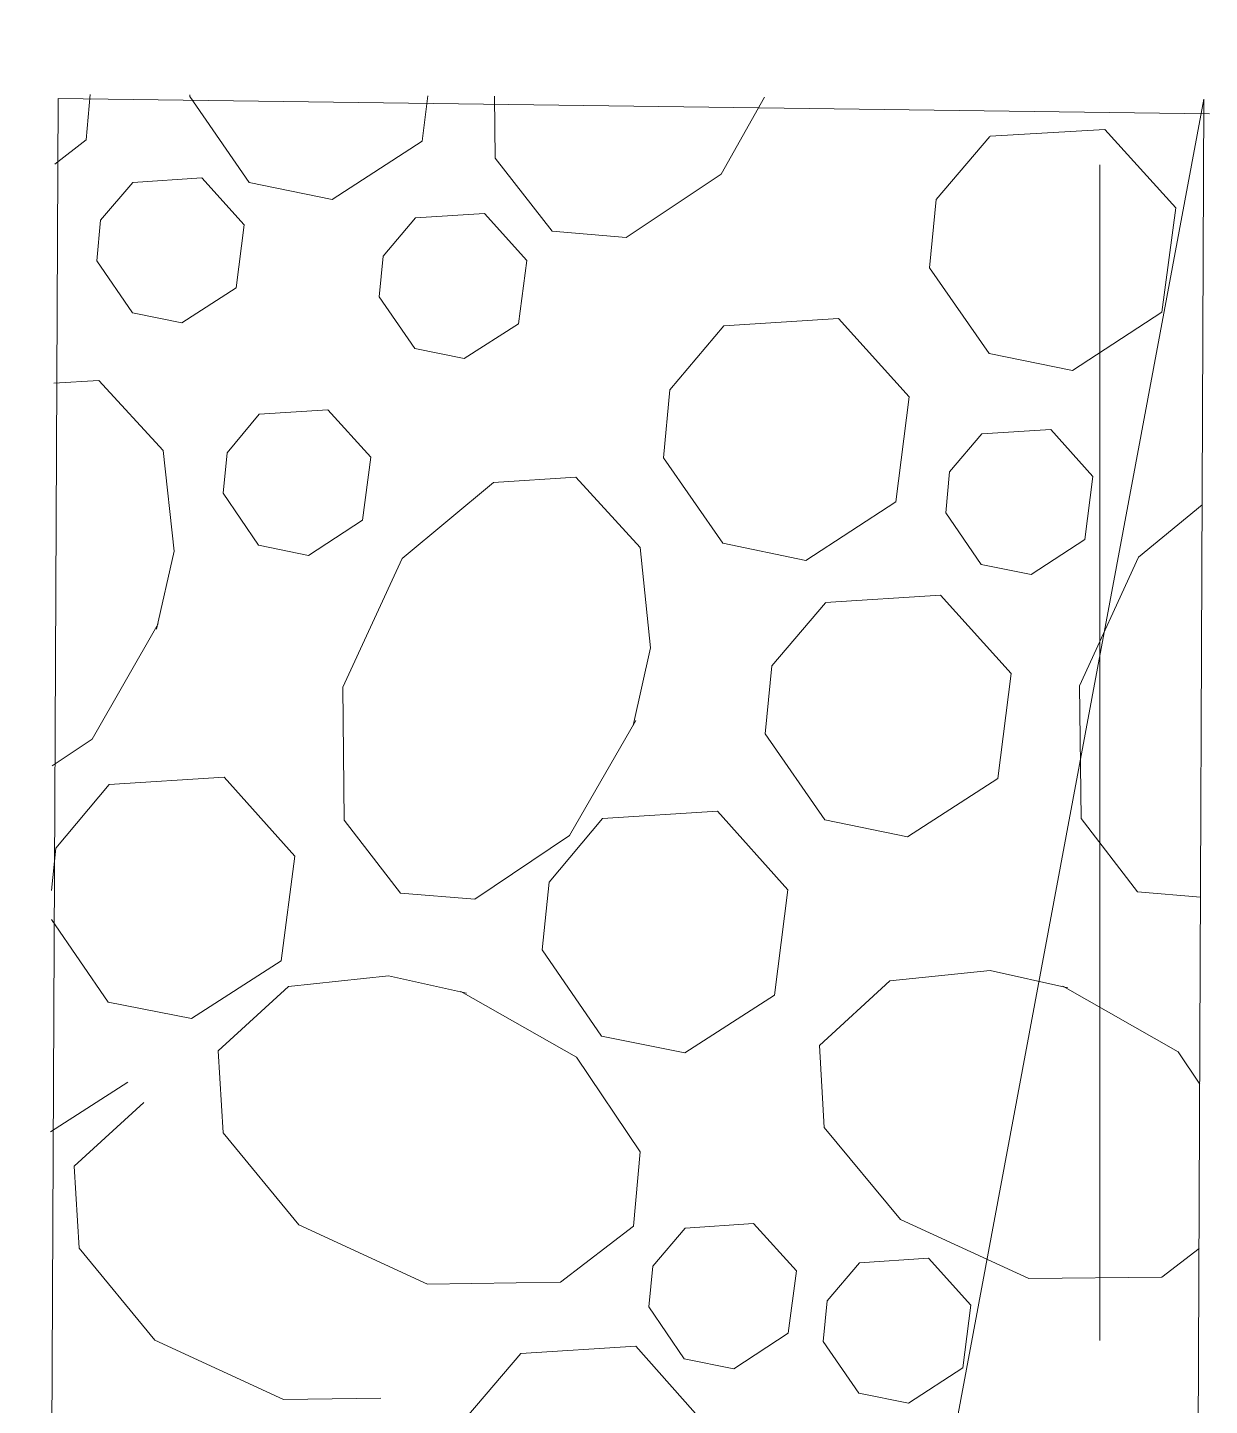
# Model space of a CAD drawing. Extents: x 33353 to 37237, y 80141 to 82571.
# Drawn here: x 36372.61 to 36386.94, y 82150.69 to 82167.39 of the extents above; entities that cross this region are included whole.
import ezdxf

# ---------------------------------------------------------------- set-up
doc = ezdxf.new("R2010")
doc.units = 0
doc.header["$MEASUREMENT"] = 0
doc.linetypes.add('HIDDEN', pattern=[0.375, 0.25, -0.125])
doc.layers.add('GRID', color=254, linetype='HIDDEN')
doc.layers.add('STRM-42', color=7, linetype='Continuous', lineweight=0)

msp = doc.modelspace()

# ---------------------------------------------------------------- linework, layer by layer
at = {"layer": 'GRID', "linetype": 'HIDDEN', "lineweight": 15, "ltscale": 57}
msp.add_line((36385.611, 82507.722), (36385.611, 80386.52), dxfattribs=at)
at = {"layer": 'STRM-42', "color": 1, "linetype": 'Continuous', "lineweight": 0}
for p, q in [((36372.614, 82090.308), (36372.986, 82166.526)), ((36386.871, 82166.518), (36372.617, 82090.276)), ((36386.871, 82166.518), (36372.617, 82090.276)), ((36386.871, 82166.518), (36372.617, 82090.276)), ((36372.986, 82166.526), (36386.937, 82166.34)), ((36373.371, 82166.576), (36373.323, 82166.025)), ((36373.371, 82166.576), (36373.323, 82166.025)), ((36373.371, 82166.576), (36373.323, 82166.025)), ((36374.58, 82166.552), (36374.582, 82166.571)), ((36374.58, 82166.552), (36374.582, 82166.571)), ((36374.58, 82166.552), (36374.582, 82166.571)), ((36375.298, 82165.51), (36374.58, 82166.552)), ((36375.298, 82165.51), (36374.58, 82166.552)), ((36375.298, 82165.51), (36374.58, 82166.552)), ((36377.466, 82166.558), (36377.395, 82166.009)), ((36377.466, 82166.558), (36377.395, 82166.009)), ((36377.466, 82166.558), (36377.395, 82166.009)), ((36378.281, 82165.802), (36378.274, 82166.555)), ((36378.281, 82165.802), (36378.274, 82166.555)), ((36378.281, 82165.802), (36378.274, 82166.555)), ((36381.546, 82166.541), (36381.018, 82165.61)), ((36381.546, 82166.541), (36381.018, 82165.61)), ((36381.546, 82166.541), (36381.018, 82165.61)), ((36386.541, 82090.216), (36386.871, 82166.518)), ((36386.541, 82090.216), (36386.871, 82166.518)), ((36386.541, 82090.216), (36386.871, 82166.518)), ((36384.279, 82166.069), (36385.671, 82166.152)), ((36384.279, 82166.069), (36385.671, 82166.152)), ((36384.279, 82166.069), (36385.671, 82166.152)), ((36385.671, 82166.152), (36386.529, 82165.203)), ((36385.671, 82166.152), (36386.529, 82165.203)), ((36385.671, 82166.152), (36386.529, 82165.203)), ((36373.323, 82166.025), (36372.944, 82165.732)), ((36373.323, 82166.025), (36372.944, 82165.732)), ((36373.323, 82166.025), (36372.944, 82165.732)), ((36377.395, 82166.009), (36376.307, 82165.303)), ((36377.395, 82166.009), (36376.307, 82165.303)), ((36377.395, 82166.009), (36376.307, 82165.303)), ((36383.627, 82165.301), (36384.275, 82166.066)), ((36383.627, 82165.301), (36384.275, 82166.066)), ((36383.627, 82165.301), (36384.275, 82166.066)), ((36378.972, 82164.917), (36378.281, 82165.802)), ((36378.972, 82164.917), (36378.281, 82165.802)), ((36378.972, 82164.917), (36378.281, 82165.802)), ((36381.018, 82165.61), (36379.868, 82164.842)), ((36381.018, 82165.61), (36379.868, 82164.842)), ((36381.018, 82165.61), (36379.868, 82164.842)), ((36373.499, 82165.053), (36373.891, 82165.508)), ((36373.499, 82165.053), (36373.891, 82165.508)), ((36373.499, 82165.053), (36373.891, 82165.508)), ((36373.891, 82165.508), (36374.727, 82165.563)), ((36373.891, 82165.508), (36374.727, 82165.563)), ((36373.891, 82165.508), (36374.727, 82165.563)), ((36374.727, 82165.563), (36375.238, 82164.994)), ((36374.727, 82165.563), (36375.238, 82164.994)), ((36374.727, 82165.563), (36375.238, 82164.994)), ((36376.307, 82165.303), (36375.298, 82165.51)), ((36376.307, 82165.303), (36375.298, 82165.51)), ((36376.307, 82165.303), (36375.298, 82165.51)), ((36383.546, 82164.474), (36383.627, 82165.301)), ((36383.546, 82164.474), (36383.627, 82165.301)), ((36383.546, 82164.474), (36383.627, 82165.301)), ((36377.316, 82165.079), (36378.152, 82165.134)), ((36377.316, 82165.079), (36378.152, 82165.134)), ((36377.316, 82165.079), (36378.152, 82165.134)), ((36378.152, 82165.134), (36378.666, 82164.561)), ((36378.152, 82165.134), (36378.666, 82164.561)), ((36378.152, 82165.134), (36378.666, 82164.561)), ((36386.529, 82165.203), (36386.362, 82163.938)), ((36386.529, 82165.203), (36386.362, 82163.938)), ((36386.529, 82165.203), (36386.362, 82163.938)), ((36373.452, 82164.56), (36373.499, 82165.053)), ((36373.452, 82164.56), (36373.499, 82165.053)), ((36373.452, 82164.56), (36373.499, 82165.053)), ((36375.238, 82164.994), (36375.143, 82164.23)), ((36375.238, 82164.994), (36375.143, 82164.23)), ((36375.238, 82164.994), (36375.143, 82164.23)), ((36376.924, 82164.617), (36377.316, 82165.079)), ((36376.924, 82164.617), (36377.316, 82165.079)), ((36376.924, 82164.617), (36377.316, 82165.079)), ((36379.868, 82164.842), (36378.972, 82164.917)), ((36379.868, 82164.842), (36378.972, 82164.917)), ((36379.868, 82164.842), (36378.972, 82164.917)), ((36376.876, 82164.124), (36376.924, 82164.617)), ((36376.876, 82164.124), (36376.924, 82164.617)), ((36376.876, 82164.124), (36376.924, 82164.617)), ((36373.884, 82163.928), (36373.452, 82164.56)), ((36373.884, 82163.928), (36373.452, 82164.56)), ((36373.884, 82163.928), (36373.452, 82164.56)), ((36378.666, 82164.561), (36378.565, 82163.797)), ((36378.666, 82164.561), (36378.565, 82163.797)), ((36378.666, 82164.561), (36378.565, 82163.797)), ((36384.268, 82163.435), (36383.546, 82164.474)), ((36384.268, 82163.435), (36383.546, 82164.474)), ((36384.268, 82163.435), (36383.546, 82164.474)), ((36375.143, 82164.23), (36374.485, 82163.807)), ((36375.143, 82164.23), (36374.485, 82163.807)), ((36375.143, 82164.23), (36374.485, 82163.807)), ((36377.306, 82163.496), (36376.876, 82164.124)), ((36377.306, 82163.496), (36376.876, 82164.124)), ((36377.306, 82163.496), (36376.876, 82164.124)), ((36374.485, 82163.807), (36373.884, 82163.928)), ((36374.485, 82163.807), (36373.884, 82163.928)), ((36374.485, 82163.807), (36373.884, 82163.928)), ((36386.362, 82163.938), (36385.277, 82163.228)), ((36386.362, 82163.938), (36385.277, 82163.228)), ((36386.362, 82163.938), (36385.277, 82163.228)), ((36378.565, 82163.797), (36377.907, 82163.375)), ((36378.565, 82163.797), (36377.907, 82163.375)), ((36378.565, 82163.797), (36377.907, 82163.375)), ((36380.399, 82162.997), (36381.054, 82163.769)), ((36380.399, 82162.997), (36381.054, 82163.769)), ((36380.399, 82162.997), (36381.054, 82163.769)), ((36381.054, 82163.769), (36382.44, 82163.858)), ((36381.054, 82163.769), (36382.44, 82163.858)), ((36381.054, 82163.769), (36382.44, 82163.858)), ((36382.44, 82163.858), (36383.299, 82162.91)), ((36382.44, 82163.858), (36383.299, 82162.91)), ((36382.44, 82163.858), (36383.299, 82162.91)), ((36377.907, 82163.375), (36377.306, 82163.496)), ((36377.907, 82163.375), (36377.306, 82163.496)), ((36377.907, 82163.375), (36377.306, 82163.496)), ((36385.277, 82163.228), (36384.268, 82163.435)), ((36385.277, 82163.228), (36384.268, 82163.435)), ((36385.277, 82163.228), (36384.268, 82163.435)), ((36372.933, 82163.076), (36373.476, 82163.109)), ((36372.933, 82163.076), (36373.476, 82163.109)), ((36372.933, 82163.076), (36373.476, 82163.109)), ((36373.476, 82163.109), (36374.256, 82162.258)), ((36373.476, 82163.109), (36374.256, 82162.258)), ((36373.476, 82163.109), (36374.256, 82162.258)), ((36380.322, 82162.173), (36380.399, 82162.997)), ((36380.322, 82162.173), (36380.399, 82162.997)), ((36380.322, 82162.173), (36380.399, 82162.997)), ((36383.299, 82162.91), (36383.138, 82161.637)), ((36383.299, 82162.91), (36383.138, 82161.637)), ((36383.299, 82162.91), (36383.138, 82161.637)), ((36375.035, 82162.23), (36375.422, 82162.7)), ((36375.035, 82162.23), (36375.422, 82162.7)), ((36375.035, 82162.23), (36375.422, 82162.7)), ((36375.422, 82162.7), (36376.254, 82162.751)), ((36375.422, 82162.7), (36376.254, 82162.751)), ((36375.422, 82162.7), (36376.254, 82162.751)), ((36376.254, 82162.751), (36376.774, 82162.178)), ((36376.254, 82162.751), (36376.774, 82162.178)), ((36376.254, 82162.751), (36376.774, 82162.178)), ((36383.786, 82162.002), (36384.181, 82162.461)), ((36383.786, 82162.002), (36384.181, 82162.461)), ((36383.786, 82162.002), (36384.181, 82162.461)), ((36384.178, 82162.464), (36385.017, 82162.515)), ((36384.178, 82162.464), (36385.017, 82162.515)), ((36384.178, 82162.464), (36385.017, 82162.515)), ((36385.017, 82162.515), (36385.524, 82161.944)), ((36385.017, 82162.515), (36385.524, 82161.944)), ((36385.017, 82162.515), (36385.524, 82161.944)), ((36374.256, 82162.258), (36374.392, 82161.038)), ((36374.256, 82162.258), (36374.392, 82161.038)), ((36374.256, 82162.258), (36374.392, 82161.038)), ((36374.985, 82161.741), (36375.035, 82162.23)), ((36374.985, 82161.741), (36375.035, 82162.23)), ((36374.985, 82161.741), (36375.035, 82162.23)), ((36376.774, 82162.178), (36376.673, 82161.414)), ((36376.774, 82162.178), (36376.673, 82161.414)), ((36376.774, 82162.178), (36376.673, 82161.414)), ((36381.041, 82161.137), (36380.322, 82162.173)), ((36381.041, 82161.137), (36380.322, 82162.173)), ((36381.041, 82161.137), (36380.322, 82162.173)), ((36378.26, 82161.874), (36379.257, 82161.935)), ((36378.26, 82161.874), (36379.257, 82161.935)), ((36378.26, 82161.874), (36379.257, 82161.935)), ((36379.257, 82161.935), (36380.038, 82161.084)), ((36379.257, 82161.935), (36380.038, 82161.084)), ((36379.257, 82161.935), (36380.038, 82161.084)), ((36383.741, 82161.505), (36383.786, 82162.002)), ((36383.741, 82161.505), (36383.786, 82162.002)), ((36383.741, 82161.505), (36383.786, 82162.002)), ((36385.524, 82161.944), (36385.427, 82161.183)), ((36385.524, 82161.944), (36385.427, 82161.183)), ((36385.524, 82161.944), (36385.427, 82161.183)), ((36377.155, 82160.951), (36378.26, 82161.874)), ((36377.155, 82160.951), (36378.26, 82161.874)), ((36377.155, 82160.951), (36378.26, 82161.874)), ((36375.414, 82161.113), (36374.985, 82161.741)), ((36375.414, 82161.113), (36374.985, 82161.741)), ((36375.414, 82161.113), (36374.985, 82161.741)), ((36383.138, 82161.637), (36382.045, 82160.928)), ((36383.138, 82161.637), (36382.045, 82160.928)), ((36383.138, 82161.637), (36382.045, 82160.928)), ((36386.079, 82160.967), (36386.85, 82161.602)), ((36386.079, 82160.967), (36386.85, 82161.602)), ((36386.079, 82160.967), (36386.85, 82161.602)), ((36384.171, 82160.877), (36383.741, 82161.505)), ((36384.171, 82160.877), (36383.741, 82161.505)), ((36384.171, 82160.877), (36383.741, 82161.505)), ((36376.673, 82161.414), (36376.018, 82160.988)), ((36376.673, 82161.414), (36376.018, 82160.988)), ((36376.673, 82161.414), (36376.018, 82160.988)), ((36376.018, 82160.988), (36375.414, 82161.113)), ((36376.018, 82160.988), (36375.414, 82161.113)), ((36376.018, 82160.988), (36375.414, 82161.113)), ((36380.038, 82161.084), (36380.163, 82159.868)), ((36380.038, 82161.084), (36380.163, 82159.868)), ((36380.038, 82161.084), (36380.163, 82159.868)), ((36382.045, 82160.928), (36381.041, 82161.137)), ((36382.045, 82160.928), (36381.041, 82161.137)), ((36382.045, 82160.928), (36381.041, 82161.137)), ((36385.427, 82161.183), (36384.776, 82160.759)), ((36385.427, 82161.183), (36384.776, 82160.759)), ((36385.427, 82161.183), (36384.776, 82160.759)), ((36374.392, 82161.038), (36374.175, 82160.095)), ((36374.392, 82161.038), (36374.175, 82160.095)), ((36374.392, 82161.038), (36374.175, 82160.095)), ((36376.436, 82159.392), (36377.155, 82160.951)), ((36376.436, 82159.392), (36377.155, 82160.951)), ((36376.436, 82159.392), (36377.155, 82160.951)), ((36385.361, 82159.408), (36386.079, 82160.967)), ((36385.361, 82159.408), (36386.079, 82160.967)), ((36385.361, 82159.408), (36386.079, 82160.967)), ((36384.776, 82160.759), (36384.171, 82160.877)), ((36384.776, 82160.759), (36384.171, 82160.877)), ((36384.776, 82160.759), (36384.171, 82160.877)), ((36382.283, 82160.416), (36383.679, 82160.508)), ((36382.283, 82160.416), (36383.679, 82160.508)), ((36382.283, 82160.416), (36383.679, 82160.508)), ((36383.679, 82160.508), (36384.534, 82159.557)), ((36383.679, 82160.508), (36384.534, 82159.557)), ((36383.679, 82160.508), (36384.534, 82159.557)), ((36381.635, 82159.651), (36382.286, 82160.413)), ((36381.635, 82159.651), (36382.286, 82160.413)), ((36381.635, 82159.651), (36382.286, 82160.413)), ((36374.196, 82160.161), (36373.399, 82158.76)), ((36374.196, 82160.161), (36373.399, 82158.76)), ((36374.196, 82160.161), (36373.399, 82158.76)), ((36380.163, 82159.868), (36379.953, 82158.925)), ((36380.163, 82159.868), (36379.953, 82158.925)), ((36380.163, 82159.868), (36379.953, 82158.925)), ((36381.554, 82158.824), (36381.635, 82159.651)), ((36381.554, 82158.824), (36381.635, 82159.651)), ((36381.554, 82158.824), (36381.635, 82159.651)), ((36384.534, 82159.557), (36384.373, 82158.284)), ((36384.534, 82159.557), (36384.373, 82158.284)), ((36384.534, 82159.557), (36384.373, 82158.284)), ((36376.45, 82157.778), (36376.436, 82159.392)), ((36376.45, 82157.778), (36376.436, 82159.392)), ((36376.45, 82157.778), (36376.436, 82159.392)), ((36385.381, 82157.8), (36385.361, 82159.408)), ((36385.381, 82157.8), (36385.361, 82159.408)), ((36385.381, 82157.8), (36385.361, 82159.408)), ((36379.984, 82158.987), (36379.181, 82157.593)), ((36379.984, 82158.987), (36379.181, 82157.593)), ((36379.984, 82158.987), (36379.181, 82157.593)), ((36373.399, 82158.76), (36372.913, 82158.436)), ((36373.399, 82158.76), (36372.913, 82158.436)), ((36373.399, 82158.76), (36372.913, 82158.436)), ((36382.276, 82157.784), (36381.554, 82158.824)), ((36382.276, 82157.784), (36381.554, 82158.824)), ((36382.276, 82157.784), (36381.554, 82158.824)), ((36373.605, 82158.212), (36374.998, 82158.301)), ((36373.605, 82158.212), (36374.998, 82158.301)), ((36373.605, 82158.212), (36374.998, 82158.301)), ((36374.998, 82158.301), (36375.852, 82157.342)), ((36374.998, 82158.301), (36375.852, 82157.342)), ((36374.998, 82158.301), (36375.852, 82157.342)), ((36384.373, 82158.284), (36383.277, 82157.578)), ((36384.373, 82158.284), (36383.277, 82157.578)), ((36384.373, 82158.284), (36383.277, 82157.578)), ((36372.956, 82157.44), (36373.605, 82158.212)), ((36372.956, 82157.44), (36373.605, 82158.212)), ((36372.956, 82157.44), (36373.605, 82158.212)), ((36377.134, 82156.894), (36376.45, 82157.778)), ((36377.134, 82156.894), (36376.45, 82157.778)), ((36377.134, 82156.894), (36376.45, 82157.778)), ((36378.934, 82157.026), (36379.583, 82157.798)), ((36378.934, 82157.026), (36379.583, 82157.798)), ((36378.934, 82157.026), (36379.583, 82157.798)), ((36379.583, 82157.798), (36380.976, 82157.887)), ((36379.583, 82157.798), (36380.976, 82157.887)), ((36379.583, 82157.798), (36380.976, 82157.887)), ((36380.976, 82157.887), (36381.827, 82156.933)), ((36380.976, 82157.887), (36381.827, 82156.933)), ((36380.976, 82157.887), (36381.827, 82156.933)), ((36383.277, 82157.578), (36382.276, 82157.784)), ((36383.277, 82157.578), (36382.276, 82157.784)), ((36383.277, 82157.578), (36382.276, 82157.784)), ((36386.065, 82156.909), (36385.381, 82157.8)), ((36386.065, 82156.909), (36385.381, 82157.8)), ((36386.065, 82156.909), (36385.381, 82157.8)), ((36379.181, 82157.593), (36378.034, 82156.822)), ((36379.181, 82157.593), (36378.034, 82156.822)), ((36379.181, 82157.593), (36378.034, 82156.822)), ((36372.906, 82156.927), (36372.956, 82157.44)), ((36372.906, 82156.927), (36372.956, 82157.44)), ((36372.906, 82156.927), (36372.956, 82157.44)), ((36375.852, 82157.342), (36375.688, 82156.073)), ((36375.852, 82157.342), (36375.688, 82156.073)), ((36375.852, 82157.342), (36375.688, 82156.073)), ((36378.851, 82156.209), (36378.934, 82157.026)), ((36378.851, 82156.209), (36378.934, 82157.026)), ((36378.851, 82156.209), (36378.934, 82157.026)), ((36381.827, 82156.933), (36381.666, 82155.66)), ((36381.827, 82156.933), (36381.666, 82155.66)), ((36381.827, 82156.933), (36381.666, 82155.66)), ((36386.829, 82156.845), (36386.065, 82156.909)), ((36386.829, 82156.845), (36386.065, 82156.909)), ((36386.829, 82156.845), (36386.065, 82156.909)), ((36378.034, 82156.822), (36377.134, 82156.894)), ((36378.034, 82156.822), (36377.134, 82156.894)), ((36378.034, 82156.822), (36377.134, 82156.894)), ((36373.591, 82155.574), (36372.905, 82156.577)), ((36373.591, 82155.574), (36372.905, 82156.577)), ((36373.591, 82155.574), (36372.905, 82156.577)), ((36375.688, 82156.073), (36374.6, 82155.374)), ((36375.688, 82156.073), (36374.6, 82155.374)), ((36375.688, 82156.073), (36374.6, 82155.374)), ((36379.569, 82155.16), (36378.851, 82156.209)), ((36379.569, 82155.16), (36378.851, 82156.209)), ((36379.569, 82155.16), (36378.851, 82156.209)), ((36383.064, 82155.833), (36384.28, 82155.958)), ((36383.064, 82155.833), (36384.28, 82155.958)), ((36383.064, 82155.833), (36384.28, 82155.958)), ((36384.28, 82155.958), (36385.223, 82155.748)), ((36384.28, 82155.958), (36385.223, 82155.748)), ((36384.28, 82155.958), (36385.223, 82155.748)), ((36374.925, 82154.983), (36375.776, 82155.763)), ((36374.925, 82154.983), (36375.776, 82155.763)), ((36374.925, 82154.983), (36375.776, 82155.763)), ((36375.776, 82155.763), (36376.989, 82155.892)), ((36375.776, 82155.763), (36376.989, 82155.892)), ((36375.776, 82155.763), (36376.989, 82155.892)), ((36376.989, 82155.892), (36377.932, 82155.682)), ((36376.989, 82155.892), (36377.932, 82155.682)), ((36376.989, 82155.892), (36377.932, 82155.682)), ((36382.21, 82155.05), (36383.064, 82155.833)), ((36382.21, 82155.05), (36383.064, 82155.833)), ((36382.21, 82155.05), (36383.064, 82155.833)), ((36385.16, 82155.766), (36386.558, 82154.973)), ((36385.16, 82155.766), (36386.558, 82154.973)), ((36385.16, 82155.766), (36386.558, 82154.973)), ((36374.6, 82155.374), (36373.591, 82155.574)), ((36374.6, 82155.374), (36373.591, 82155.574)), ((36374.6, 82155.374), (36373.591, 82155.574)), ((36377.866, 82155.703), (36379.267, 82154.907)), ((36377.866, 82155.703), (36379.267, 82154.907)), ((36377.866, 82155.703), (36379.267, 82154.907)), ((36381.666, 82155.66), (36380.578, 82154.96)), ((36381.666, 82155.66), (36380.578, 82154.96)), ((36381.666, 82155.66), (36380.578, 82154.96)), ((36380.578, 82154.96), (36379.569, 82155.16)), ((36380.578, 82154.96), (36379.569, 82155.16)), ((36380.578, 82154.96), (36379.569, 82155.16)), ((36374.983, 82153.989), (36374.925, 82154.983)), ((36374.983, 82153.989), (36374.925, 82154.983)), ((36374.983, 82153.989), (36374.925, 82154.983)), ((36379.267, 82154.907), (36380.039, 82153.759)), ((36379.267, 82154.907), (36380.039, 82153.759)), ((36379.267, 82154.907), (36380.039, 82153.759)), ((36382.27, 82154.053), (36382.21, 82155.05)), ((36382.27, 82154.053), (36382.21, 82155.05)), ((36382.27, 82154.053), (36382.21, 82155.05)), ((36386.558, 82154.973), (36386.82, 82154.578)), ((36386.558, 82154.973), (36386.82, 82154.578)), ((36386.558, 82154.973), (36386.82, 82154.578)), ((36373.828, 82154.602), (36372.894, 82154)), ((36373.828, 82154.602), (36372.894, 82154)), ((36373.828, 82154.602), (36372.894, 82154)), ((36373.828, 82154.602), (36372.894, 82154)), ((36373.828, 82154.602), (36372.894, 82154)), ((36373.828, 82154.602), (36372.894, 82154)), ((36373.18, 82153.584), (36374.023, 82154.358)), ((36373.18, 82153.584), (36374.023, 82154.358)), ((36373.18, 82153.584), (36374.023, 82154.358)), ((36375.902, 82152.874), (36374.983, 82153.989)), ((36375.902, 82152.874), (36374.983, 82153.989)), ((36375.902, 82152.874), (36374.983, 82153.989)), ((36383.192, 82152.94), (36382.27, 82154.053)), ((36383.192, 82152.94), (36382.27, 82154.053)), ((36383.192, 82152.94), (36382.27, 82154.053)), ((36380.039, 82153.759), (36379.956, 82152.857)), ((36380.039, 82153.759), (36379.956, 82152.857)), ((36380.039, 82153.759), (36379.956, 82152.857)), ((36373.238, 82152.591), (36373.18, 82153.584)), ((36373.238, 82152.591), (36373.18, 82153.584)), ((36373.238, 82152.591), (36373.18, 82153.584)), ((36384.749, 82152.226), (36383.192, 82152.94)), ((36384.749, 82152.226), (36383.192, 82152.94)), ((36384.749, 82152.226), (36383.192, 82152.94)), ((36377.461, 82152.155), (36375.902, 82152.874)), ((36377.461, 82152.155), (36375.902, 82152.874)), ((36377.461, 82152.155), (36375.902, 82152.874)), ((36379.956, 82152.857), (36379.072, 82152.179)), ((36379.956, 82152.857), (36379.072, 82152.179)), ((36379.956, 82152.857), (36379.072, 82152.179)), ((36380.19, 82152.373), (36380.582, 82152.836)), ((36380.19, 82152.373), (36380.582, 82152.836)), ((36380.19, 82152.373), (36380.582, 82152.836)), ((36380.582, 82152.836), (36381.411, 82152.891)), ((36380.582, 82152.836), (36381.411, 82152.891)), ((36380.582, 82152.836), (36381.411, 82152.891)), ((36381.411, 82152.891), (36381.932, 82152.318)), ((36381.411, 82152.891), (36381.932, 82152.318)), ((36381.411, 82152.891), (36381.932, 82152.318)), ((36374.156, 82151.475), (36373.238, 82152.591)), ((36374.156, 82151.475), (36373.238, 82152.591)), ((36374.156, 82151.475), (36373.238, 82152.591)), ((36386.811, 82152.586), (36386.362, 82152.239)), ((36386.811, 82152.586), (36386.362, 82152.239)), ((36386.811, 82152.586), (36386.362, 82152.239)), ((36382.305, 82151.952), (36382.697, 82152.414)), ((36382.305, 82151.952), (36382.697, 82152.414)), ((36382.305, 82151.952), (36382.697, 82152.414)), ((36382.697, 82152.414), (36383.533, 82152.469)), ((36382.697, 82152.414), (36383.533, 82152.469)), ((36382.697, 82152.414), (36383.533, 82152.469)), ((36383.533, 82152.469), (36384.044, 82151.9)), ((36383.533, 82152.469), (36384.044, 82151.9)), ((36383.533, 82152.469), (36384.044, 82151.9)), ((36380.142, 82151.88), (36380.19, 82152.373)), ((36380.142, 82151.88), (36380.19, 82152.373)), ((36380.142, 82151.88), (36380.19, 82152.373)), ((36381.932, 82152.318), (36381.831, 82151.561)), ((36381.932, 82152.318), (36381.831, 82151.561)), ((36381.932, 82152.318), (36381.831, 82151.561)), ((36386.362, 82152.239), (36384.749, 82152.226)), ((36386.362, 82152.239), (36384.749, 82152.226)), ((36386.362, 82152.239), (36384.749, 82152.226)), ((36379.072, 82152.179), (36377.461, 82152.155)), ((36379.072, 82152.179), (36377.461, 82152.155)), ((36379.072, 82152.179), (36377.461, 82152.155)), ((36382.257, 82151.459), (36382.305, 82151.952)), ((36382.257, 82151.459), (36382.305, 82151.952)), ((36382.257, 82151.459), (36382.305, 82151.952)), ((36384.044, 82151.9), (36383.947, 82151.14)), ((36384.044, 82151.9), (36383.947, 82151.14)), ((36384.044, 82151.9), (36383.947, 82151.14)), ((36380.572, 82151.252), (36380.142, 82151.88)), ((36380.572, 82151.252), (36380.142, 82151.88)), ((36380.572, 82151.252), (36380.142, 82151.88)), ((36375.716, 82150.757), (36374.156, 82151.475)), ((36375.716, 82150.757), (36374.156, 82151.475)), ((36375.716, 82150.757), (36374.156, 82151.475)), ((36378.591, 82151.314), (36379.984, 82151.403)), ((36378.591, 82151.314), (36379.984, 82151.403)), ((36378.591, 82151.314), (36379.984, 82151.403)), ((36379.984, 82151.403), (36380.835, 82150.448)), ((36379.984, 82151.403), (36380.835, 82150.448)), ((36379.984, 82151.403), (36380.835, 82150.448)), ((36381.831, 82151.561), (36381.173, 82151.131)), ((36381.831, 82151.561), (36381.173, 82151.131)), ((36381.831, 82151.561), (36381.173, 82151.131)), ((36382.69, 82150.834), (36382.257, 82151.459)), ((36382.69, 82150.834), (36382.257, 82151.459)), ((36382.69, 82150.834), (36382.257, 82151.459)), ((36377.939, 82150.546), (36378.591, 82151.314)), ((36377.939, 82150.546), (36378.591, 82151.314)), ((36377.939, 82150.546), (36378.591, 82151.314)), ((36381.173, 82151.131), (36380.572, 82151.252)), ((36381.173, 82151.131), (36380.572, 82151.252)), ((36381.173, 82151.131), (36380.572, 82151.252)), ((36383.947, 82151.14), (36383.292, 82150.713)), ((36383.947, 82151.14), (36383.292, 82150.713)), ((36383.947, 82151.14), (36383.292, 82150.713)), ((36376.896, 82150.773), (36375.716, 82150.757)), ((36376.896, 82150.773), (36375.716, 82150.757)), ((36376.896, 82150.773), (36375.716, 82150.757)), ((36383.292, 82150.713), (36382.69, 82150.834)), ((36383.292, 82150.713), (36382.69, 82150.834)), ((36383.292, 82150.713), (36382.69, 82150.834))]:
    msp.add_line(p, q, dxfattribs=at)
for points in [[(36373.371, 82166.576), (36373.323, 82166.025), (36372.944, 82165.732)], [(36373.371, 82166.576), (36373.323, 82166.025), (36372.944, 82165.732)], [(36373.371, 82166.576), (36373.323, 82166.025), (36372.944, 82165.732)], [(36377.466, 82166.558), (36377.395, 82166.009), (36376.307, 82165.303), (36375.298, 82165.51), (36374.58, 82166.552), (36374.582, 82166.571)], [(36377.466, 82166.558), (36377.395, 82166.009), (36376.307, 82165.303), (36375.298, 82165.51), (36374.58, 82166.552), (36374.582, 82166.571)], [(36377.466, 82166.558), (36377.395, 82166.009), (36376.307, 82165.303), (36375.298, 82165.51), (36374.58, 82166.552), (36374.582, 82166.571)], [(36381.546, 82166.541), (36381.018, 82165.61), (36379.868, 82164.842), (36378.972, 82164.917), (36378.281, 82165.802), (36378.274, 82166.555)], [(36381.546, 82166.541), (36381.018, 82165.61), (36379.868, 82164.842), (36378.972, 82164.917), (36378.281, 82165.802), (36378.274, 82166.555)], [(36381.546, 82166.541), (36381.018, 82165.61), (36379.868, 82164.842), (36378.972, 82164.917), (36378.281, 82165.802), (36378.274, 82166.555)], [(36384.279, 82166.069), (36385.671, 82166.152), (36386.529, 82165.203), (36386.362, 82163.938), (36385.277, 82163.228), (36384.268, 82163.435), (36383.546, 82164.474), (36383.627, 82165.301), (36384.275, 82166.066)], [(36384.279, 82166.069), (36385.671, 82166.152), (36386.529, 82165.203), (36386.362, 82163.938), (36385.277, 82163.228), (36384.268, 82163.435), (36383.546, 82164.474), (36383.627, 82165.301), (36384.275, 82166.066)], [(36384.279, 82166.069), (36385.671, 82166.152), (36386.529, 82165.203), (36386.362, 82163.938), (36385.277, 82163.228), (36384.268, 82163.435), (36383.546, 82164.474), (36383.627, 82165.301), (36384.275, 82166.066)], [(36373.891, 82165.508), (36374.727, 82165.563), (36375.238, 82164.994), (36375.143, 82164.23), (36374.485, 82163.807), (36373.884, 82163.928), (36373.452, 82164.56), (36373.499, 82165.053), (36373.891, 82165.508)], [(36373.891, 82165.508), (36374.727, 82165.563), (36375.238, 82164.994), (36375.143, 82164.23), (36374.485, 82163.807), (36373.884, 82163.928), (36373.452, 82164.56), (36373.499, 82165.053), (36373.891, 82165.508)], [(36373.891, 82165.508), (36374.727, 82165.563), (36375.238, 82164.994), (36375.143, 82164.23), (36374.485, 82163.807), (36373.884, 82163.928), (36373.452, 82164.56), (36373.499, 82165.053), (36373.891, 82165.508)], [(36377.316, 82165.079), (36378.152, 82165.134), (36378.666, 82164.561), (36378.565, 82163.797), (36377.907, 82163.375), (36377.306, 82163.496), (36376.876, 82164.124), (36376.924, 82164.617), (36377.316, 82165.079)], [(36377.316, 82165.079), (36378.152, 82165.134), (36378.666, 82164.561), (36378.565, 82163.797), (36377.907, 82163.375), (36377.306, 82163.496), (36376.876, 82164.124), (36376.924, 82164.617), (36377.316, 82165.079)], [(36377.316, 82165.079), (36378.152, 82165.134), (36378.666, 82164.561), (36378.565, 82163.797), (36377.907, 82163.375), (36377.306, 82163.496), (36376.876, 82164.124), (36376.924, 82164.617), (36377.316, 82165.079)], [(36381.054, 82163.769), (36382.44, 82163.858), (36383.299, 82162.91), (36383.138, 82161.637), (36382.045, 82160.928), (36381.041, 82161.137), (36380.322, 82162.173), (36380.399, 82162.997), (36381.054, 82163.769)], [(36381.054, 82163.769), (36382.44, 82163.858), (36383.299, 82162.91), (36383.138, 82161.637), (36382.045, 82160.928), (36381.041, 82161.137), (36380.322, 82162.173), (36380.399, 82162.997), (36381.054, 82163.769)], [(36381.054, 82163.769), (36382.44, 82163.858), (36383.299, 82162.91), (36383.138, 82161.637), (36382.045, 82160.928), (36381.041, 82161.137), (36380.322, 82162.173), (36380.399, 82162.997), (36381.054, 82163.769)], [(36372.933, 82163.076), (36373.476, 82163.109), (36374.256, 82162.258), (36374.392, 82161.038), (36374.175, 82160.095)], [(36372.933, 82163.076), (36373.476, 82163.109), (36374.256, 82162.258), (36374.392, 82161.038), (36374.175, 82160.095)], [(36372.933, 82163.076), (36373.476, 82163.109), (36374.256, 82162.258), (36374.392, 82161.038), (36374.175, 82160.095)], [(36375.422, 82162.7), (36376.254, 82162.751), (36376.774, 82162.178), (36376.673, 82161.414), (36376.018, 82160.988), (36375.414, 82161.113), (36374.985, 82161.741), (36375.035, 82162.23), (36375.422, 82162.7)], [(36375.422, 82162.7), (36376.254, 82162.751), (36376.774, 82162.178), (36376.673, 82161.414), (36376.018, 82160.988), (36375.414, 82161.113), (36374.985, 82161.741), (36375.035, 82162.23), (36375.422, 82162.7)], [(36375.422, 82162.7), (36376.254, 82162.751), (36376.774, 82162.178), (36376.673, 82161.414), (36376.018, 82160.988), (36375.414, 82161.113), (36374.985, 82161.741), (36375.035, 82162.23), (36375.422, 82162.7)], [(36384.178, 82162.464), (36385.017, 82162.515), (36385.524, 82161.944), (36385.427, 82161.183), (36384.776, 82160.759), (36384.171, 82160.877), (36383.741, 82161.505), (36383.786, 82162.002), (36384.181, 82162.461)], [(36384.178, 82162.464), (36385.017, 82162.515), (36385.524, 82161.944), (36385.427, 82161.183), (36384.776, 82160.759), (36384.171, 82160.877), (36383.741, 82161.505), (36383.786, 82162.002), (36384.181, 82162.461)], [(36384.178, 82162.464), (36385.017, 82162.515), (36385.524, 82161.944), (36385.427, 82161.183), (36384.776, 82160.759), (36384.171, 82160.877), (36383.741, 82161.505), (36383.786, 82162.002), (36384.181, 82162.461)], [(36379.984, 82158.987), (36379.181, 82157.593), (36378.034, 82156.822), (36377.134, 82156.894), (36376.45, 82157.778), (36376.436, 82159.392), (36377.155, 82160.951), (36378.26, 82161.874), (36379.257, 82161.935), (36380.038, 82161.084), (36380.163, 82159.868), (36379.953, 82158.925)], [(36379.984, 82158.987), (36379.181, 82157.593), (36378.034, 82156.822), (36377.134, 82156.894), (36376.45, 82157.778), (36376.436, 82159.392), (36377.155, 82160.951), (36378.26, 82161.874), (36379.257, 82161.935), (36380.038, 82161.084), (36380.163, 82159.868), (36379.953, 82158.925)], [(36379.984, 82158.987), (36379.181, 82157.593), (36378.034, 82156.822), (36377.134, 82156.894), (36376.45, 82157.778), (36376.436, 82159.392), (36377.155, 82160.951), (36378.26, 82161.874), (36379.257, 82161.935), (36380.038, 82161.084), (36380.163, 82159.868), (36379.953, 82158.925)], [(36386.829, 82156.845), (36386.065, 82156.909), (36385.381, 82157.8), (36385.361, 82159.408), (36386.079, 82160.967), (36386.85, 82161.602)], [(36386.829, 82156.845), (36386.065, 82156.909), (36385.381, 82157.8), (36385.361, 82159.408), (36386.079, 82160.967), (36386.85, 82161.602)], [(36386.829, 82156.845), (36386.065, 82156.909), (36385.381, 82157.8), (36385.361, 82159.408), (36386.079, 82160.967), (36386.85, 82161.602)], [(36382.283, 82160.416), (36383.679, 82160.508), (36384.534, 82159.557), (36384.373, 82158.284), (36383.277, 82157.578), (36382.276, 82157.784), (36381.554, 82158.824), (36381.635, 82159.651), (36382.286, 82160.413)], [(36382.283, 82160.416), (36383.679, 82160.508), (36384.534, 82159.557), (36384.373, 82158.284), (36383.277, 82157.578), (36382.276, 82157.784), (36381.554, 82158.824), (36381.635, 82159.651), (36382.286, 82160.413)], [(36382.283, 82160.416), (36383.679, 82160.508), (36384.534, 82159.557), (36384.373, 82158.284), (36383.277, 82157.578), (36382.276, 82157.784), (36381.554, 82158.824), (36381.635, 82159.651), (36382.286, 82160.413)], [(36374.196, 82160.161), (36373.399, 82158.76), (36372.913, 82158.436)], [(36374.196, 82160.161), (36373.399, 82158.76), (36372.913, 82158.436)], [(36374.196, 82160.161), (36373.399, 82158.76), (36372.913, 82158.436)], [(36373.605, 82158.212), (36374.998, 82158.301), (36375.852, 82157.342), (36375.688, 82156.073), (36374.6, 82155.374), (36373.591, 82155.574), (36372.905, 82156.577)], [(36373.605, 82158.212), (36374.998, 82158.301), (36375.852, 82157.342), (36375.688, 82156.073), (36374.6, 82155.374), (36373.591, 82155.574), (36372.905, 82156.577)], [(36373.605, 82158.212), (36374.998, 82158.301), (36375.852, 82157.342), (36375.688, 82156.073), (36374.6, 82155.374), (36373.591, 82155.574), (36372.905, 82156.577)], [(36372.906, 82156.927), (36372.956, 82157.44), (36373.605, 82158.212)], [(36372.906, 82156.927), (36372.956, 82157.44), (36373.605, 82158.212)], [(36372.906, 82156.927), (36372.956, 82157.44), (36373.605, 82158.212)], [(36379.583, 82157.798), (36380.976, 82157.887), (36381.827, 82156.933), (36381.666, 82155.66), (36380.578, 82154.96), (36379.569, 82155.16), (36378.851, 82156.209), (36378.934, 82157.026), (36379.583, 82157.798)], [(36379.583, 82157.798), (36380.976, 82157.887), (36381.827, 82156.933), (36381.666, 82155.66), (36380.578, 82154.96), (36379.569, 82155.16), (36378.851, 82156.209), (36378.934, 82157.026), (36379.583, 82157.798)], [(36379.583, 82157.798), (36380.976, 82157.887), (36381.827, 82156.933), (36381.666, 82155.66), (36380.578, 82154.96), (36379.569, 82155.16), (36378.851, 82156.209), (36378.934, 82157.026), (36379.583, 82157.798)], [(36386.811, 82152.586), (36386.362, 82152.239), (36384.749, 82152.226), (36383.192, 82152.94), (36382.27, 82154.053), (36382.21, 82155.05), (36383.064, 82155.833), (36384.28, 82155.958), (36385.223, 82155.748)], [(36386.811, 82152.586), (36386.362, 82152.239), (36384.749, 82152.226), (36383.192, 82152.94), (36382.27, 82154.053), (36382.21, 82155.05), (36383.064, 82155.833), (36384.28, 82155.958), (36385.223, 82155.748)], [(36386.811, 82152.586), (36386.362, 82152.239), (36384.749, 82152.226), (36383.192, 82152.94), (36382.27, 82154.053), (36382.21, 82155.05), (36383.064, 82155.833), (36384.28, 82155.958), (36385.223, 82155.748)], [(36377.866, 82155.703), (36379.267, 82154.907), (36380.039, 82153.759), (36379.956, 82152.857), (36379.072, 82152.179), (36377.461, 82152.155), (36375.902, 82152.874), (36374.983, 82153.989), (36374.925, 82154.983), (36375.776, 82155.763), (36376.989, 82155.892), (36377.932, 82155.682)], [(36377.866, 82155.703), (36379.267, 82154.907), (36380.039, 82153.759), (36379.956, 82152.857), (36379.072, 82152.179), (36377.461, 82152.155), (36375.902, 82152.874), (36374.983, 82153.989), (36374.925, 82154.983), (36375.776, 82155.763), (36376.989, 82155.892), (36377.932, 82155.682)], [(36377.866, 82155.703), (36379.267, 82154.907), (36380.039, 82153.759), (36379.956, 82152.857), (36379.072, 82152.179), (36377.461, 82152.155), (36375.902, 82152.874), (36374.983, 82153.989), (36374.925, 82154.983), (36375.776, 82155.763), (36376.989, 82155.892), (36377.932, 82155.682)], [(36385.16, 82155.766), (36386.558, 82154.973), (36386.82, 82154.578)], [(36385.16, 82155.766), (36386.558, 82154.973), (36386.82, 82154.578)], [(36385.16, 82155.766), (36386.558, 82154.973), (36386.82, 82154.578)], [(36376.896, 82150.773), (36375.716, 82150.757), (36374.156, 82151.475), (36373.238, 82152.591), (36373.18, 82153.584), (36374.023, 82154.358)], [(36376.896, 82150.773), (36375.716, 82150.757), (36374.156, 82151.475), (36373.238, 82152.591), (36373.18, 82153.584), (36374.023, 82154.358)], [(36376.896, 82150.773), (36375.716, 82150.757), (36374.156, 82151.475), (36373.238, 82152.591), (36373.18, 82153.584), (36374.023, 82154.358)], [(36380.582, 82152.836), (36381.411, 82152.891), (36381.932, 82152.318), (36381.831, 82151.561), (36381.173, 82151.131), (36380.572, 82151.252), (36380.142, 82151.88), (36380.19, 82152.373), (36380.582, 82152.836)], [(36380.582, 82152.836), (36381.411, 82152.891), (36381.932, 82152.318), (36381.831, 82151.561), (36381.173, 82151.131), (36380.572, 82151.252), (36380.142, 82151.88), (36380.19, 82152.373), (36380.582, 82152.836)], [(36380.582, 82152.836), (36381.411, 82152.891), (36381.932, 82152.318), (36381.831, 82151.561), (36381.173, 82151.131), (36380.572, 82151.252), (36380.142, 82151.88), (36380.19, 82152.373), (36380.582, 82152.836)], [(36382.697, 82152.414), (36383.533, 82152.469), (36384.044, 82151.9), (36383.947, 82151.14), (36383.292, 82150.713), (36382.69, 82150.834), (36382.257, 82151.459), (36382.305, 82151.952), (36382.697, 82152.414)], [(36382.697, 82152.414), (36383.533, 82152.469), (36384.044, 82151.9), (36383.947, 82151.14), (36383.292, 82150.713), (36382.69, 82150.834), (36382.257, 82151.459), (36382.305, 82151.952), (36382.697, 82152.414)], [(36382.697, 82152.414), (36383.533, 82152.469), (36384.044, 82151.9), (36383.947, 82151.14), (36383.292, 82150.713), (36382.69, 82150.834), (36382.257, 82151.459), (36382.305, 82151.952), (36382.697, 82152.414)], [(36378.591, 82151.314), (36379.984, 82151.403), (36380.835, 82150.448), (36380.674, 82149.175), (36379.589, 82148.472), (36378.58, 82148.672)], [(36378.591, 82151.314), (36379.984, 82151.403), (36380.835, 82150.448), (36380.674, 82149.175), (36379.589, 82148.472), (36378.58, 82148.672)], [(36378.591, 82151.314), (36379.984, 82151.403), (36380.835, 82150.448), (36380.674, 82149.175), (36379.589, 82148.472), (36378.58, 82148.672)], [(36378.58, 82148.672), (36377.862, 82149.721), (36377.939, 82150.546), (36378.591, 82151.314)], [(36378.58, 82148.672), (36377.862, 82149.721), (36377.939, 82150.546), (36378.591, 82151.314)], [(36378.58, 82148.672), (36377.862, 82149.721), (36377.939, 82150.546), (36378.591, 82151.314)]]:
    msp.add_lwpolyline(points, dxfattribs=at)

doc.saveas('drawing.dxf')
